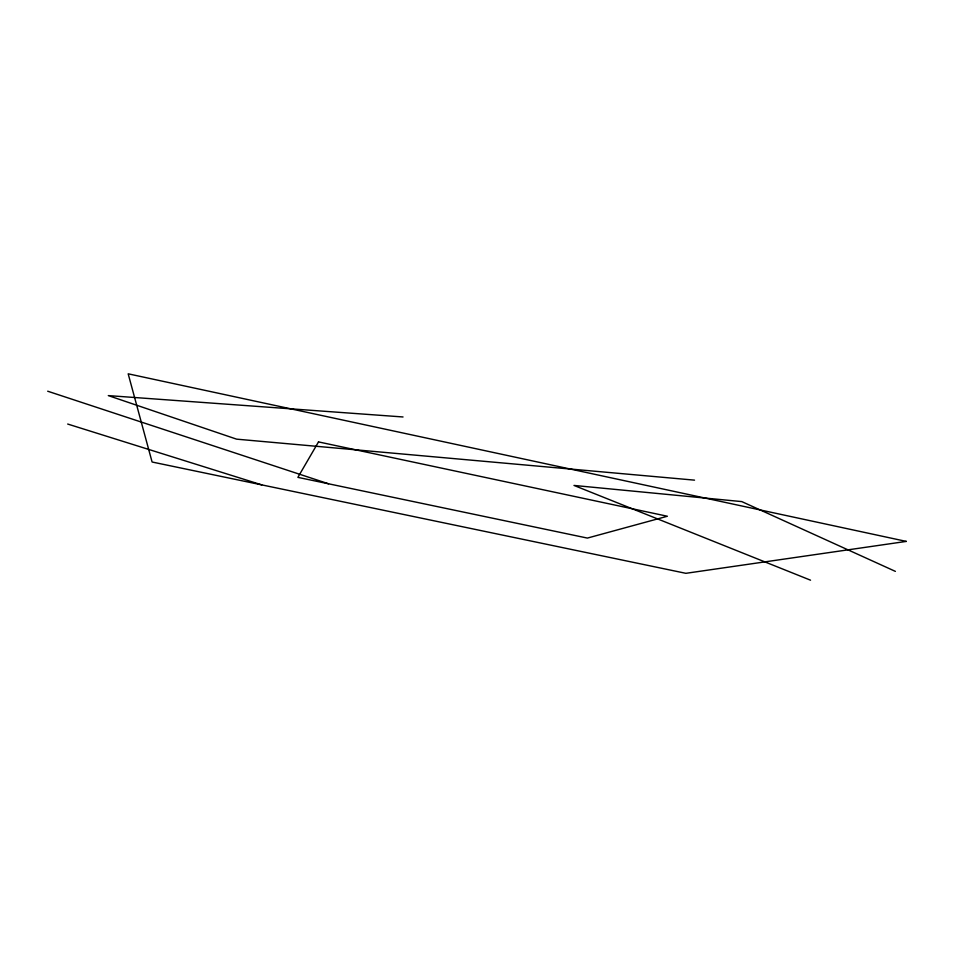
<?xml version="1.0" encoding="UTF-8"?>
<svg xmlns="http://www.w3.org/2000/svg" width="954" height="954" viewBox="0 0 954 954"><rect width="100%" height="100%" fill="white"/><g stroke="black" fill="none" stroke-linecap="round" stroke-linejoin="round"><path stroke-width="1.43" d="M403.041 416.97L108.303 395.6L236.592 439.15L694.536 480.148M67.686 424.041L261.766 484.87M47.7 391.212L328.534 483.785M810.542 580.187L573.986 485.431L741.783 501.601L895.377 571.374M318.505 441.905L297.887 477.358L587.39 538.08L667.383 516.245L318.505 441.905M906.3 541.407L685.866 573.318L152.091 462.01L128.17 373.813L906.3 541.407"/></g></svg>
